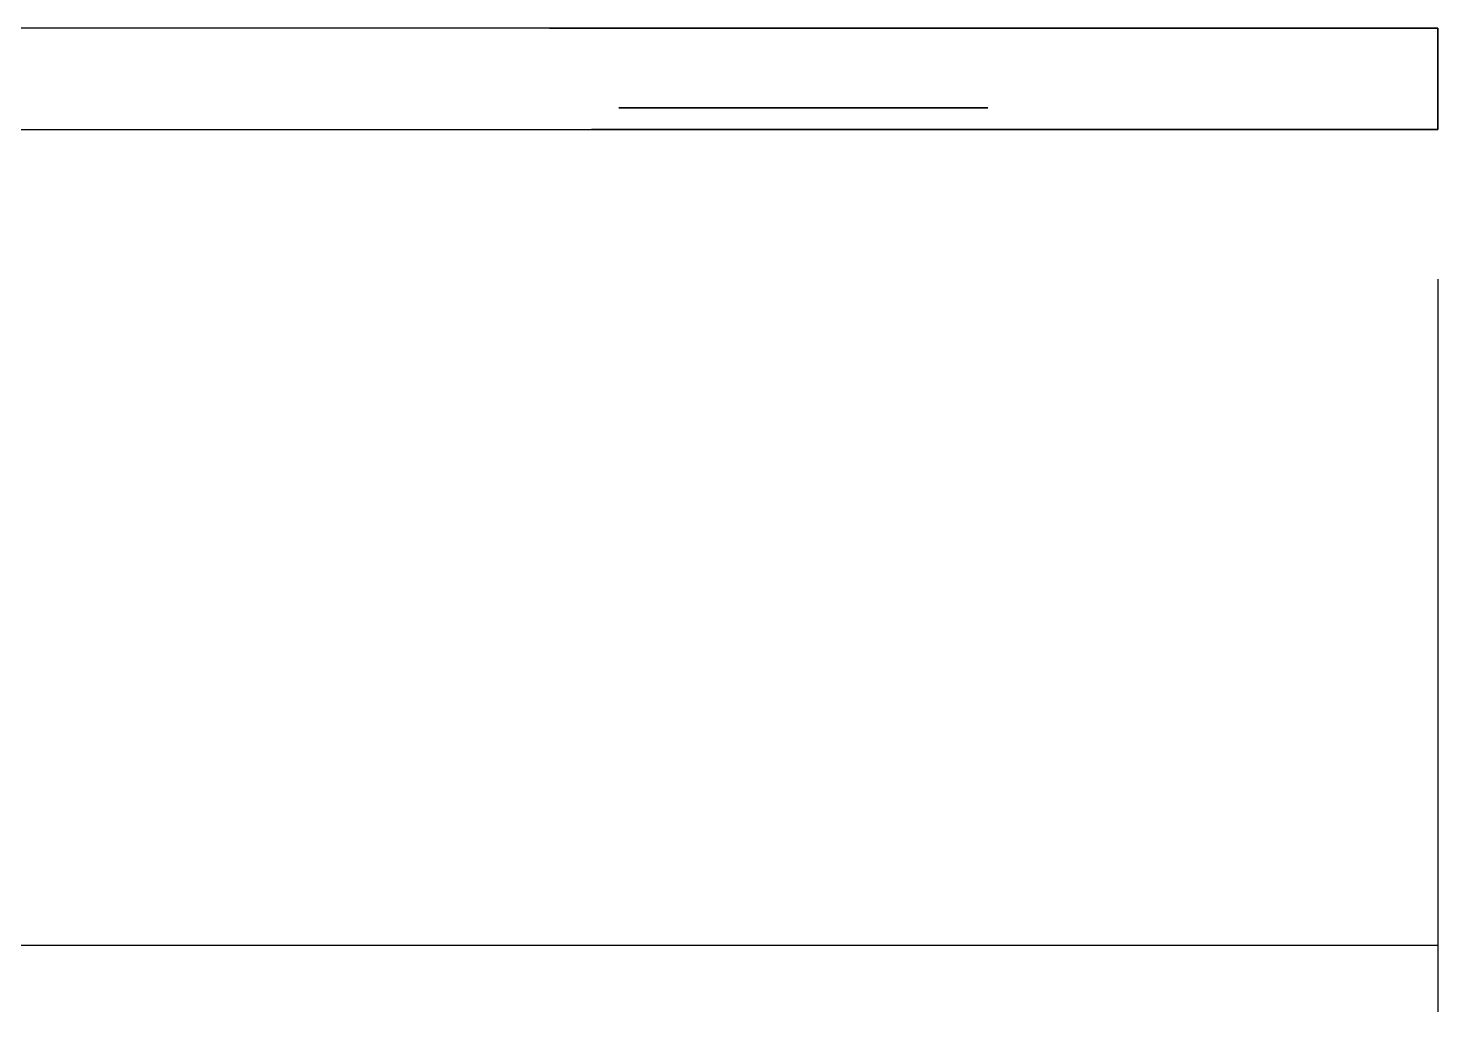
# Model space of a CAD drawing. Header units: metres. Extents: x 0 to 420, y 0 to 297.
# Drawn here: x 161.63 to 182.79, y 48.18 to 62.96 of the extents above; entities that cross this region are included whole.
import ezdxf

# ---------------------------------------------------------------- set-up
doc = ezdxf.new("R2010")
doc.units = ezdxf.units.M

msp = doc.modelspace()

# ---------------------------------------------------------------- linework, layer by layer
at = {"layer": 'DIMENSIONS', "color": 2}
for p, q in [((182.786, 59.184), (182.786, 48.184)), ((119.08, 49.184), (182.786, 49.184))]:
    msp.add_line(p, q, dxfattribs=at)
at = {"layer": 'GEOMETRY'}
for p, q in [((170.086, 62.955), (148.674, 62.955)), ((170.086, 62.955), (149.69, 62.955)), ((169.457, 62.955), (169.451, 62.955)), ((169.451, 62.955), (169.457, 62.955)), ((169.462, 62.955), (169.457, 62.955)), ((169.457, 62.955), (169.462, 62.955)), ((169.467, 62.955), (169.462, 62.955)), ((169.462, 62.955), (169.467, 62.955)), ((169.472, 62.955), (169.467, 62.955)), ((169.467, 62.955), (169.472, 62.955)), ((169.482, 62.955), (169.472, 62.955)), ((169.472, 62.955), (169.482, 62.955)), ((169.498, 62.955), (169.482, 62.955)), ((169.482, 62.955), (169.498, 62.955)), ((169.513, 62.955), (169.498, 62.955)), ((169.498, 62.955), (169.513, 62.955)), ((169.529, 62.955), (169.513, 62.955)), ((169.513, 62.955), (169.529, 62.955)), ((169.545, 62.955), (169.529, 62.955)), ((169.529, 62.955), (169.545, 62.955)), ((169.569, 62.955), (169.545, 62.955)), ((169.545, 62.955), (169.569, 62.955)), ((169.595, 62.955), (169.569, 62.955)), ((169.569, 62.955), (169.595, 62.955)), ((169.621, 62.955), (169.595, 62.955)), ((169.595, 62.955), (169.621, 62.955)), ((169.647, 62.955), (169.621, 62.955)), ((169.621, 62.955), (169.647, 62.955)), ((169.675, 62.955), (169.647, 62.955)), ((169.647, 62.955), (169.675, 62.955)), ((169.711, 62.955), (169.675, 62.955)), ((169.675, 62.955), (169.711, 62.955)), ((169.747, 62.955), (169.711, 62.955)), ((169.711, 62.955), (169.747, 62.955)), ((169.783, 62.955), (169.747, 62.955)), ((169.747, 62.955), (169.783, 62.955)), ((169.818, 62.955), (169.783, 62.955)), ((169.783, 62.955), (169.818, 62.955)), ((169.861, 62.955), (169.818, 62.955)), ((169.818, 62.955), (169.861, 62.955)), ((169.906, 62.955), (169.861, 62.955)), ((169.861, 62.955), (169.906, 62.955)), ((169.951, 62.955), (169.906, 62.955)), ((169.906, 62.955), (169.951, 62.955)), ((169.997, 62.955), (169.951, 62.955)), ((169.951, 62.955), (169.997, 62.955)), ((170.043, 62.955), (169.997, 62.955)), ((169.997, 62.955), (170.043, 62.955)), ((170.097, 62.955), (170.043, 62.955)), ((170.043, 62.955), (170.097, 62.955)), ((170.397, 62.955), (170.086, 62.955)), ((170.086, 62.955), (170.397, 62.955)), ((170.151, 62.955), (170.097, 62.955)), ((170.097, 62.955), (170.151, 62.955)), ((170.205, 62.955), (170.151, 62.955)), ((170.151, 62.955), (170.205, 62.955)), ((170.259, 62.955), (170.205, 62.955)), ((170.205, 62.955), (170.259, 62.955)), ((170.318, 62.955), (170.259, 62.955)), ((170.259, 62.955), (170.318, 62.955)), ((170.38, 62.955), (170.318, 62.955)), ((170.318, 62.955), (170.38, 62.955)), ((170.443, 62.955), (170.38, 62.955)), ((170.38, 62.955), (170.443, 62.955)), ((170.708, 62.955), (170.397, 62.955)), ((170.397, 62.955), (170.708, 62.955)), ((170.505, 62.955), (170.443, 62.955)), ((170.443, 62.955), (170.505, 62.955)), ((170.567, 62.955), (170.505, 62.955)), ((170.505, 62.955), (170.567, 62.955)), ((170.637, 62.955), (170.567, 62.955)), ((170.567, 62.955), (170.637, 62.955)), ((170.707, 62.955), (170.637, 62.955)), ((170.637, 62.955), (170.707, 62.955)), ((170.776, 62.955), (170.707, 62.955)), ((170.707, 62.955), (170.776, 62.955)), ((171.019, 62.955), (170.708, 62.955)), ((170.708, 62.955), (171.019, 62.955)), ((170.846, 62.955), (170.776, 62.955)), ((170.776, 62.955), (170.846, 62.955)), ((170.918, 62.955), (170.846, 62.955)), ((170.846, 62.955), (170.918, 62.955)), ((170.995, 62.955), (170.918, 62.955)), ((170.918, 62.955), (170.995, 62.955)), ((171.071, 62.955), (170.995, 62.955)), ((170.995, 62.955), (171.071, 62.955)), ((171.33, 62.955), (171.019, 62.955)), ((171.019, 62.955), (171.33, 62.955)), ((171.147, 62.955), (171.071, 62.955)), ((171.071, 62.955), (171.147, 62.955)), ((171.223, 62.955), (171.147, 62.955)), ((171.147, 62.955), (171.223, 62.955)), ((171.304, 62.955), (171.223, 62.955)), ((171.223, 62.955), (171.304, 62.955)), ((171.386, 62.955), (171.304, 62.955)), ((171.304, 62.955), (171.386, 62.955)), ((171.64, 62.955), (171.33, 62.955)), ((171.33, 62.955), (171.64, 62.955)), ((171.468, 62.955), (171.386, 62.955)), ((171.386, 62.955), (171.468, 62.955)), ((171.55, 62.955), (171.468, 62.955)), ((171.468, 62.955), (171.55, 62.955)), ((171.633, 62.955), (171.55, 62.955)), ((171.55, 62.955), (171.633, 62.955)), ((171.719, 62.955), (171.633, 62.955)), ((171.633, 62.955), (171.719, 62.955)), ((171.947, 62.955), (171.64, 62.955)), ((171.64, 62.955), (171.947, 62.955)), ((171.806, 62.955), (171.719, 62.955)), ((171.719, 62.955), (171.806, 62.955)), ((171.892, 62.955), (171.806, 62.955)), ((171.806, 62.955), (171.892, 62.955)), ((171.978, 62.955), (171.892, 62.955)), ((171.892, 62.955), (171.978, 62.955)), ((172.254, 62.955), (171.947, 62.955)), ((171.947, 62.955), (172.254, 62.955)), ((172.067, 62.955), (171.978, 62.955)), ((171.978, 62.955), (172.067, 62.955)), ((172.157, 62.955), (172.067, 62.955)), ((172.067, 62.955), (172.157, 62.955)), ((172.247, 62.955), (172.157, 62.955)), ((172.157, 62.955), (172.247, 62.955)), ((172.336, 62.955), (172.247, 62.955)), ((172.247, 62.955), (172.336, 62.955)), ((172.561, 62.955), (172.254, 62.955)), ((172.254, 62.955), (172.561, 62.955)), ((172.427, 62.955), (172.336, 62.955)), ((172.336, 62.955), (172.427, 62.955)), ((172.519, 62.955), (172.427, 62.955)), ((172.427, 62.955), (172.519, 62.955)), ((172.611, 62.955), (172.519, 62.955)), ((172.519, 62.955), (172.611, 62.955)), ((172.868, 62.955), (172.561, 62.955)), ((172.561, 62.955), (172.868, 62.955)), ((172.703, 62.955), (172.611, 62.955)), ((172.611, 62.955), (172.703, 62.955)), ((172.795, 62.955), (172.703, 62.955)), ((172.703, 62.955), (172.795, 62.955)), ((172.888, 62.955), (172.795, 62.955)), ((172.795, 62.955), (172.888, 62.955)), ((173.169, 62.955), (172.868, 62.955)), ((172.868, 62.955), (173.169, 62.955)), ((172.981, 62.955), (172.888, 62.955)), ((172.888, 62.955), (172.981, 62.955)), ((173.075, 62.955), (172.981, 62.955)), ((172.981, 62.955), (173.075, 62.955)), ((173.168, 62.955), (173.075, 62.955)), ((173.075, 62.955), (173.168, 62.955)), ((173.261, 62.955), (173.168, 62.955)), ((173.168, 62.955), (173.261, 62.955)), ((173.468, 62.955), (173.169, 62.955)), ((173.169, 62.955), (173.468, 62.955)), ((173.261, 62.955), (173.355, 62.955)), ((173.355, 62.955), (173.261, 62.955)), ((173.355, 62.955), (173.448, 62.955)), ((173.448, 62.955), (173.355, 62.955)), ((173.448, 62.955), (173.541, 62.955)), ((173.541, 62.955), (173.448, 62.955)), ((173.768, 62.955), (173.468, 62.955)), ((173.468, 62.955), (173.768, 62.955)), ((173.541, 62.955), (173.635, 62.955)), ((173.635, 62.955), (173.541, 62.955)), ((173.635, 62.955), (173.727, 62.955)), ((173.727, 62.955), (173.635, 62.955)), ((173.727, 62.955), (173.819, 62.955)), ((173.819, 62.955), (173.727, 62.955)), ((174.067, 62.955), (173.768, 62.955)), ((173.768, 62.955), (174.067, 62.955)), ((173.819, 62.955), (173.912, 62.955)), ((173.912, 62.955), (173.819, 62.955)), ((173.912, 62.955), (174.004, 62.955)), ((174.004, 62.955), (173.912, 62.955)), ((174.004, 62.955), (174.096, 62.955)), ((174.096, 62.955), (174.004, 62.955)), ((174.363, 62.955), (174.067, 62.955)), ((174.067, 62.955), (174.363, 62.955)), ((174.096, 62.955), (174.186, 62.955)), ((174.186, 62.955), (174.096, 62.955)), ((174.186, 62.955), (174.276, 62.955)), ((174.276, 62.955), (174.186, 62.955)), ((174.276, 62.955), (174.366, 62.955)), ((174.366, 62.955), (174.276, 62.955)), ((174.651, 62.955), (174.363, 62.955)), ((174.363, 62.955), (174.651, 62.955)), ((174.366, 62.955), (174.455, 62.955)), ((174.455, 62.955), (174.366, 62.955)), ((174.455, 62.955), (174.544, 62.955)), ((174.544, 62.955), (174.455, 62.955)), ((174.544, 62.955), (174.631, 62.955)), ((174.631, 62.955), (174.544, 62.955)), ((174.631, 62.955), (174.717, 62.955)), ((174.717, 62.955), (174.631, 62.955)), ((174.939, 62.955), (174.651, 62.955)), ((174.651, 62.955), (174.939, 62.955)), ((174.717, 62.955), (174.803, 62.955)), ((174.803, 62.955), (174.717, 62.955)), ((174.803, 62.955), (174.89, 62.955)), ((174.89, 62.955), (174.803, 62.955)), ((174.89, 62.955), (174.973, 62.955)), ((174.973, 62.955), (174.89, 62.955)), ((175.227, 62.955), (174.939, 62.955)), ((174.939, 62.955), (175.227, 62.955)), ((174.973, 62.955), (175.055, 62.955)), ((175.055, 62.955), (174.973, 62.955)), ((175.055, 62.955), (175.136, 62.955)), ((175.136, 62.955), (175.055, 62.955)), ((175.136, 62.955), (175.218, 62.955)), ((175.218, 62.955), (175.136, 62.955)), ((175.218, 62.955), (175.299, 62.955)), ((175.299, 62.955), (175.218, 62.955)), ((175.514, 62.955), (175.227, 62.955)), ((175.227, 62.955), (175.514, 62.955)), ((175.299, 62.955), (175.375, 62.955)), ((175.375, 62.955), (175.299, 62.955)), ((175.375, 62.955), (175.452, 62.955)), ((175.452, 62.955), (175.375, 62.955)), ((175.452, 62.955), (175.528, 62.955)), ((175.528, 62.955), (175.452, 62.955)), ((175.791, 62.955), (175.514, 62.955)), ((175.514, 62.955), (175.791, 62.955)), ((175.528, 62.955), (175.604, 62.955)), ((175.604, 62.955), (175.528, 62.955)), ((175.604, 62.955), (175.677, 62.955)), ((175.677, 62.955), (175.604, 62.955)), ((175.677, 62.955), (175.746, 62.955)), ((175.746, 62.955), (175.677, 62.955)), ((175.746, 62.955), (175.816, 62.955)), ((175.816, 62.955), (175.746, 62.955)), ((176.064, 62.955), (175.791, 62.955)), ((175.791, 62.955), (176.064, 62.955)), ((175.816, 62.955), (175.886, 62.955)), ((175.886, 62.955), (175.816, 62.955)), ((175.886, 62.955), (175.955, 62.955)), ((175.955, 62.955), (175.886, 62.955)), ((175.955, 62.955), (176.018, 62.955)), ((176.018, 62.955), (175.955, 62.955)), ((176.018, 62.955), (176.08, 62.955)), ((176.08, 62.955), (176.018, 62.955)), ((176.337, 62.955), (176.064, 62.955)), ((176.064, 62.955), (176.337, 62.955)), ((176.08, 62.955), (176.142, 62.955)), ((176.142, 62.955), (176.08, 62.955)), ((176.142, 62.955), (176.204, 62.955)), ((176.204, 62.955), (176.142, 62.955)), ((176.204, 62.955), (176.263, 62.955)), ((176.263, 62.955), (176.204, 62.955)), ((176.263, 62.955), (176.317, 62.955)), ((176.317, 62.955), (176.263, 62.955)), ((176.317, 62.955), (176.371, 62.955)), ((176.371, 62.955), (176.317, 62.955)), ((176.609, 62.955), (176.337, 62.955)), ((176.337, 62.955), (176.609, 62.955)), ((176.371, 62.955), (176.425, 62.955)), ((176.425, 62.955), (176.371, 62.955)), ((176.425, 62.955), (176.48, 62.955)), ((176.48, 62.955), (176.425, 62.955)), ((176.48, 62.955), (176.526, 62.955)), ((176.526, 62.955), (176.48, 62.955)), ((176.526, 62.955), (176.571, 62.955)), ((176.571, 62.955), (176.526, 62.955)), ((176.571, 62.955), (176.616, 62.955)), ((176.616, 62.955), (176.571, 62.955)), ((176.879, 62.955), (176.609, 62.955)), ((176.609, 62.955), (176.879, 62.955)), ((176.616, 62.955), (176.662, 62.955)), ((176.662, 62.955), (176.616, 62.955)), ((176.662, 62.955), (176.704, 62.955)), ((176.704, 62.955), (176.662, 62.955)), ((176.704, 62.955), (176.74, 62.955)), ((176.74, 62.955), (176.704, 62.955)), ((176.74, 62.955), (176.776, 62.955)), ((176.776, 62.955), (176.74, 62.955)), ((176.776, 62.955), (176.811, 62.955)), ((176.811, 62.955), (176.776, 62.955)), ((176.811, 62.955), (176.847, 62.955)), ((176.847, 62.955), (176.811, 62.955)), ((176.847, 62.955), (176.876, 62.955)), ((176.876, 62.955), (176.847, 62.955)), ((176.876, 62.955), (176.902, 62.955)), ((176.902, 62.955), (176.876, 62.955)), ((177.133, 62.955), (176.879, 62.955)), ((176.879, 62.955), (177.133, 62.955)), ((176.902, 62.955), (176.928, 62.955)), ((176.928, 62.955), (176.902, 62.955)), ((176.928, 62.955), (176.954, 62.955)), ((176.954, 62.955), (176.928, 62.955)), ((176.954, 62.955), (176.978, 62.955)), ((176.978, 62.955), (176.954, 62.955)), ((176.978, 62.955), (176.994, 62.955)), ((176.994, 62.955), (176.978, 62.955)), ((176.994, 62.955), (177.009, 62.955)), ((177.009, 62.955), (176.994, 62.955)), ((177.009, 62.955), (177.025, 62.955)), ((177.025, 62.955), (177.009, 62.955)), ((177.025, 62.955), (177.041, 62.955)), ((177.041, 62.955), (177.025, 62.955)), ((177.041, 62.955), (177.05, 62.955)), ((177.05, 62.955), (177.041, 62.955)), ((177.05, 62.955), (177.056, 62.955)), ((177.056, 62.955), (177.05, 62.955)), ((177.056, 62.955), (177.061, 62.955)), ((177.061, 62.955), (177.056, 62.955)), ((177.061, 62.955), (177.066, 62.955)), ((177.066, 62.955), (177.061, 62.955)), ((177.066, 62.955), (177.071, 62.955)), ((177.071, 62.955), (177.066, 62.955)), ((177.388, 62.955), (177.133, 62.955)), ((177.133, 62.955), (177.388, 62.955)), ((177.642, 62.955), (177.388, 62.955)), ((177.388, 62.955), (177.642, 62.955)), ((177.896, 62.955), (177.642, 62.955)), ((177.642, 62.955), (177.896, 62.955)), ((178.137, 62.955), (177.896, 62.955)), ((177.896, 62.955), (178.137, 62.955)), ((178.37, 62.955), (178.137, 62.955)), ((178.137, 62.955), (178.37, 62.955)), ((178.602, 62.955), (178.37, 62.955)), ((178.37, 62.955), (178.602, 62.955)), ((178.834, 62.955), (178.602, 62.955)), ((178.602, 62.955), (178.834, 62.955)), ((179.067, 62.955), (178.834, 62.955)), ((178.834, 62.955), (179.067, 62.955)), ((179.274, 62.955), (179.067, 62.955)), ((179.067, 62.955), (179.274, 62.955)), ((179.482, 62.955), (179.274, 62.955)), ((179.274, 62.955), (179.482, 62.955)), ((179.689, 62.955), (179.482, 62.955)), ((179.482, 62.955), (179.689, 62.955)), ((179.897, 62.955), (179.689, 62.955)), ((179.689, 62.955), (179.897, 62.955)), ((180.093, 62.955), (179.897, 62.955)), ((179.897, 62.955), (180.093, 62.955)), ((180.273, 62.955), (180.093, 62.955)), ((180.093, 62.955), (180.273, 62.955)), ((180.453, 62.955), (180.273, 62.955)), ((180.273, 62.955), (180.453, 62.955)), ((180.634, 62.955), (180.453, 62.955)), ((180.453, 62.955), (180.634, 62.955)), ((180.814, 62.955), (180.634, 62.955)), ((180.634, 62.955), (180.814, 62.955)), ((180.969, 62.955), (180.814, 62.955)), ((180.814, 62.955), (180.969, 62.955)), ((181.12, 62.955), (180.969, 62.955)), ((180.969, 62.955), (181.12, 62.955)), ((181.27, 62.955), (181.12, 62.955)), ((181.12, 62.955), (181.27, 62.955)), ((181.421, 62.955), (181.27, 62.955)), ((181.27, 62.955), (181.421, 62.955)), ((181.563, 62.955), (181.421, 62.955)), ((181.421, 62.955), (181.563, 62.955)), ((181.682, 62.955), (181.563, 62.955)), ((181.563, 62.955), (181.682, 62.955)), ((181.801, 62.955), (181.682, 62.955)), ((181.682, 62.955), (181.801, 62.955)), ((181.92, 62.955), (181.801, 62.955)), ((181.801, 62.955), (181.92, 62.955)), ((182.04, 62.955), (181.92, 62.955)), ((181.92, 62.955), (182.04, 62.955)), ((182.135, 62.955), (182.04, 62.955)), ((182.04, 62.955), (182.135, 62.955)), ((182.221, 62.955), (182.135, 62.955)), ((182.135, 62.955), (182.221, 62.955)), ((182.308, 62.955), (182.221, 62.955)), ((182.221, 62.955), (182.308, 62.955)), ((182.394, 62.955), (182.308, 62.955)), ((182.308, 62.955), (182.394, 62.955)), ((182.475, 62.955), (182.394, 62.955)), ((182.394, 62.955), (182.475, 62.955)), ((182.528, 62.955), (182.475, 62.955)), ((182.475, 62.955), (182.528, 62.955)), ((182.58, 62.955), (182.528, 62.955)), ((182.528, 62.955), (182.58, 62.955)), ((182.632, 62.955), (182.58, 62.955)), ((182.58, 62.955), (182.632, 62.955)), ((182.684, 62.955), (182.632, 62.955)), ((182.632, 62.955), (182.684, 62.955)), ((182.716, 62.955), (182.684, 62.955)), ((182.684, 62.955), (182.716, 62.955)), ((182.734, 62.955), (182.716, 62.955)), ((182.716, 62.955), (182.734, 62.955)), ((182.751, 62.955), (182.734, 62.955)), ((182.734, 62.955), (182.751, 62.955)), ((182.769, 62.955), (182.751, 62.955)), ((182.751, 62.955), (182.769, 62.955)), ((182.786, 62.955), (182.769, 62.955)), ((182.769, 62.955), (182.786, 62.955)), ((182.786, 61.431), (182.786, 62.955)), ((182.786, 62.955), (182.786, 61.431)), ((170.496, 61.757), (170.493, 61.757)), ((170.493, 61.757), (170.496, 61.757)), ((170.5, 61.757), (170.496, 61.757)), ((170.496, 61.757), (170.5, 61.757)), ((170.504, 61.757), (170.5, 61.757)), ((170.5, 61.757), (170.504, 61.757)), ((170.508, 61.757), (170.504, 61.757)), ((170.504, 61.757), (170.508, 61.757)), ((170.515, 61.757), (170.508, 61.757)), ((170.508, 61.757), (170.515, 61.757)), ((170.526, 61.757), (170.515, 61.757)), ((170.515, 61.757), (170.526, 61.757)), ((170.538, 61.757), (170.526, 61.757)), ((170.526, 61.757), (170.538, 61.757)), ((170.549, 61.757), (170.538, 61.757)), ((170.538, 61.757), (170.549, 61.757)), ((170.56, 61.757), (170.549, 61.757)), ((170.549, 61.757), (170.56, 61.757)), ((170.578, 61.757), (170.56, 61.757)), ((170.56, 61.757), (170.578, 61.757)), ((170.597, 61.757), (170.578, 61.757)), ((170.578, 61.757), (170.597, 61.757)), ((170.616, 61.757), (170.597, 61.757)), ((170.597, 61.757), (170.616, 61.757)), ((170.635, 61.757), (170.616, 61.757)), ((170.616, 61.757), (170.635, 61.757)), ((170.655, 61.757), (170.635, 61.757)), ((170.635, 61.757), (170.655, 61.757)), ((170.681, 61.757), (170.655, 61.757)), ((170.655, 61.757), (170.681, 61.757)), ((170.707, 61.757), (170.681, 61.757)), ((170.681, 61.757), (170.707, 61.757)), ((170.733, 61.757), (170.707, 61.757)), ((170.707, 61.757), (170.733, 61.757)), ((170.759, 61.757), (170.733, 61.757)), ((170.733, 61.757), (170.759, 61.757)), ((170.79, 61.757), (170.759, 61.757)), ((170.759, 61.757), (170.79, 61.757)), ((170.823, 61.757), (170.79, 61.757)), ((170.79, 61.757), (170.823, 61.757)), ((170.856, 61.757), (170.823, 61.757)), ((170.823, 61.757), (170.856, 61.757)), ((170.889, 61.757), (170.856, 61.757)), ((170.856, 61.757), (170.889, 61.757)), ((170.923, 61.757), (170.889, 61.757)), ((170.889, 61.757), (170.923, 61.757)), ((170.962, 61.757), (170.923, 61.757)), ((170.923, 61.757), (170.962, 61.757)), ((171.001, 61.757), (170.962, 61.757)), ((170.962, 61.757), (171.001, 61.757)), ((171.041, 61.757), (171.001, 61.757)), ((171.001, 61.757), (171.041, 61.757)), ((171.08, 61.757), (171.041, 61.757)), ((171.041, 61.757), (171.08, 61.757)), ((171.123, 61.757), (171.08, 61.757)), ((171.08, 61.757), (171.123, 61.757)), ((171.168, 61.757), (171.123, 61.757)), ((171.123, 61.757), (171.168, 61.757)), ((171.213, 61.757), (171.168, 61.757)), ((171.168, 61.757), (171.213, 61.757)), ((171.258, 61.757), (171.213, 61.757)), ((171.213, 61.757), (171.258, 61.757)), ((171.304, 61.757), (171.258, 61.757)), ((171.258, 61.757), (171.304, 61.757)), ((171.354, 61.757), (171.304, 61.757)), ((171.304, 61.757), (171.354, 61.757)), ((171.405, 61.757), (171.354, 61.757)), ((171.354, 61.757), (171.405, 61.757)), ((171.456, 61.757), (171.405, 61.757)), ((171.405, 61.757), (171.456, 61.757)), ((171.506, 61.757), (171.456, 61.757)), ((171.456, 61.757), (171.506, 61.757)), ((171.559, 61.757), (171.506, 61.757)), ((171.506, 61.757), (171.559, 61.757)), ((171.614, 61.757), (171.559, 61.757)), ((171.559, 61.757), (171.614, 61.757)), ((171.67, 61.757), (171.614, 61.757)), ((171.614, 61.757), (171.67, 61.757)), ((171.725, 61.757), (171.67, 61.757)), ((171.67, 61.757), (171.725, 61.757)), ((171.78, 61.757), (171.725, 61.757)), ((171.725, 61.757), (171.78, 61.757)), ((171.839, 61.757), (171.78, 61.757)), ((171.78, 61.757), (171.839, 61.757)), ((171.899, 61.757), (171.839, 61.757)), ((171.839, 61.757), (171.899, 61.757)), ((171.958, 61.757), (171.899, 61.757)), ((171.899, 61.757), (171.958, 61.757)), ((172.018, 61.757), (171.958, 61.757)), ((171.958, 61.757), (172.018, 61.757)), ((172.078, 61.757), (172.018, 61.757)), ((172.018, 61.757), (172.078, 61.757)), ((172.141, 61.757), (172.078, 61.757)), ((172.078, 61.757), (172.141, 61.757)), ((172.203, 61.757), (172.141, 61.757)), ((172.141, 61.757), (172.203, 61.757)), ((172.266, 61.757), (172.203, 61.757)), ((172.203, 61.757), (172.266, 61.757)), ((172.329, 61.757), (172.266, 61.757)), ((172.266, 61.757), (172.329, 61.757)), ((172.393, 61.757), (172.329, 61.757)), ((172.329, 61.757), (172.393, 61.757)), ((172.459, 61.757), (172.393, 61.757)), ((172.393, 61.757), (172.459, 61.757)), ((172.524, 61.757), (172.459, 61.757)), ((172.459, 61.757), (172.524, 61.757)), ((172.589, 61.757), (172.524, 61.757)), ((172.524, 61.757), (172.589, 61.757)), ((172.655, 61.757), (172.589, 61.757)), ((172.589, 61.757), (172.655, 61.757)), ((172.722, 61.757), (172.655, 61.757)), ((172.655, 61.757), (172.722, 61.757)), ((172.789, 61.757), (172.722, 61.757)), ((172.722, 61.757), (172.789, 61.757)), ((172.856, 61.757), (172.789, 61.757)), ((172.789, 61.757), (172.856, 61.757)), ((172.923, 61.757), (172.856, 61.757)), ((172.856, 61.757), (172.923, 61.757)), ((172.99, 61.757), (172.923, 61.757)), ((172.923, 61.757), (172.99, 61.757)), ((173.058, 61.757), (172.99, 61.757)), ((172.99, 61.757), (173.058, 61.757)), ((173.126, 61.757), (173.058, 61.757)), ((173.058, 61.757), (173.126, 61.757)), ((173.193, 61.757), (173.126, 61.757)), ((173.126, 61.757), (173.193, 61.757)), ((173.261, 61.757), (173.193, 61.757)), ((173.193, 61.757), (173.261, 61.757)), ((173.261, 61.757), (173.329, 61.757)), ((173.329, 61.757), (173.261, 61.757)), ((173.329, 61.757), (173.397, 61.757)), ((173.397, 61.757), (173.329, 61.757)), ((173.397, 61.757), (173.465, 61.757)), ((173.465, 61.757), (173.397, 61.757)), ((173.465, 61.757), (173.533, 61.757)), ((173.533, 61.757), (173.465, 61.757)), ((173.533, 61.757), (173.6, 61.757)), ((173.6, 61.757), (173.533, 61.757)), ((173.6, 61.757), (173.667, 61.757)), ((173.667, 61.757), (173.6, 61.757)), ((173.667, 61.757), (173.734, 61.757)), ((173.734, 61.757), (173.667, 61.757)), ((173.734, 61.757), (173.801, 61.757)), ((173.801, 61.757), (173.734, 61.757)), ((173.801, 61.757), (173.868, 61.757)), ((173.868, 61.757), (173.801, 61.757)), ((173.868, 61.757), (173.933, 61.757)), ((173.933, 61.757), (173.868, 61.757)), ((173.933, 61.757), (173.999, 61.757)), ((173.999, 61.757), (173.933, 61.757)), ((173.999, 61.757), (174.064, 61.757)), ((174.064, 61.757), (173.999, 61.757)), ((174.064, 61.757), (174.129, 61.757)), ((174.129, 61.757), (174.064, 61.757)), ((174.129, 61.757), (174.194, 61.757)), ((174.194, 61.757), (174.129, 61.757)), ((174.194, 61.757), (174.256, 61.757)), ((174.256, 61.757), (174.194, 61.757)), ((174.256, 61.757), (174.319, 61.757)), ((174.319, 61.757), (174.256, 61.757)), ((174.319, 61.757), (174.382, 61.757)), ((174.382, 61.757), (174.319, 61.757)), ((174.382, 61.757), (174.445, 61.757)), ((174.445, 61.757), (174.382, 61.757)), ((174.445, 61.757), (174.505, 61.757)), ((174.505, 61.757), (174.445, 61.757)), ((174.505, 61.757), (174.564, 61.757)), ((174.564, 61.757), (174.505, 61.757)), ((174.564, 61.757), (174.624, 61.757)), ((174.624, 61.757), (174.564, 61.757)), ((174.624, 61.757), (174.683, 61.757)), ((174.683, 61.757), (174.624, 61.757)), ((174.683, 61.757), (174.742, 61.757)), ((174.742, 61.757), (174.683, 61.757)), ((174.742, 61.757), (174.798, 61.757)), ((174.798, 61.757), (174.742, 61.757)), ((174.798, 61.757), (174.853, 61.757)), ((174.853, 61.757), (174.798, 61.757)), ((174.853, 61.757), (174.908, 61.757)), ((174.908, 61.757), (174.853, 61.757)), ((174.908, 61.757), (174.964, 61.757)), ((174.964, 61.757), (174.908, 61.757)), ((174.964, 61.757), (175.016, 61.757)), ((175.016, 61.757), (174.964, 61.757)), ((175.016, 61.757), (175.067, 61.757)), ((175.067, 61.757), (175.016, 61.757)), ((175.067, 61.757), (175.118, 61.757)), ((175.118, 61.757), (175.067, 61.757)), ((175.118, 61.757), (175.168, 61.757)), ((175.168, 61.757), (175.118, 61.757)), ((175.168, 61.757), (175.219, 61.757)), ((175.219, 61.757), (175.168, 61.757)), ((175.219, 61.757), (175.264, 61.757)), ((175.264, 61.757), (175.219, 61.757)), ((175.264, 61.757), (175.309, 61.757)), ((175.309, 61.757), (175.264, 61.757)), ((175.309, 61.757), (175.355, 61.757)), ((175.355, 61.757), (175.309, 61.757)), ((175.355, 61.757), (175.4, 61.757)), ((175.4, 61.757), (175.355, 61.757)), ((175.4, 61.757), (175.443, 61.757)), ((175.443, 61.757), (175.4, 61.757)), ((175.443, 61.757), (175.482, 61.757)), ((175.482, 61.757), (175.443, 61.757)), ((175.482, 61.757), (175.521, 61.757)), ((175.521, 61.757), (175.482, 61.757)), ((175.521, 61.757), (175.561, 61.757)), ((175.561, 61.757), (175.521, 61.757)), ((175.561, 61.757), (175.6, 61.757)), ((175.6, 61.757), (175.561, 61.757)), ((175.6, 61.757), (175.634, 61.757)), ((175.634, 61.757), (175.6, 61.757)), ((175.634, 61.757), (175.667, 61.757)), ((175.667, 61.757), (175.634, 61.757)), ((175.667, 61.757), (175.699, 61.757)), ((175.699, 61.757), (175.667, 61.757)), ((175.699, 61.757), (175.732, 61.757)), ((175.732, 61.757), (175.699, 61.757)), ((175.732, 61.757), (175.763, 61.757)), ((175.763, 61.757), (175.732, 61.757)), ((175.763, 61.757), (175.789, 61.757)), ((175.789, 61.757), (175.763, 61.757)), ((175.789, 61.757), (175.815, 61.757)), ((175.815, 61.757), (175.789, 61.757)), ((175.815, 61.757), (175.841, 61.757)), ((175.841, 61.757), (175.815, 61.757)), ((175.841, 61.757), (175.867, 61.757)), ((175.867, 61.757), (175.841, 61.757)), ((175.867, 61.757), (175.888, 61.757)), ((175.888, 61.757), (175.867, 61.757)), ((175.888, 61.757), (175.907, 61.757)), ((175.907, 61.757), (175.888, 61.757)), ((175.907, 61.757), (175.926, 61.757)), ((175.926, 61.757), (175.907, 61.757)), ((175.926, 61.757), (175.944, 61.757)), ((175.944, 61.757), (175.926, 61.757)), ((175.944, 61.757), (175.962, 61.757)), ((175.962, 61.757), (175.944, 61.757)), ((175.962, 61.757), (175.973, 61.757)), ((175.973, 61.757), (175.962, 61.757)), ((175.973, 61.757), (175.985, 61.757)), ((175.985, 61.757), (175.973, 61.757)), ((175.985, 61.757), (175.996, 61.757)), ((175.996, 61.757), (175.985, 61.757)), ((175.996, 61.757), (176.008, 61.757)), ((176.008, 61.757), (175.996, 61.757)), ((176.008, 61.757), (176.015, 61.757)), ((176.015, 61.757), (176.008, 61.757)), ((176.015, 61.757), (176.018, 61.757)), ((176.018, 61.757), (176.015, 61.757)), ((176.018, 61.757), (176.022, 61.757)), ((176.022, 61.757), (176.018, 61.757)), ((176.022, 61.757), (176.026, 61.757)), ((176.026, 61.757), (176.022, 61.757)), ((176.026, 61.757), (176.03, 61.757)), ((176.03, 61.757), (176.026, 61.757)), ((148.674, 61.431), (170.086, 61.431)), ((149.69, 61.431), (170.086, 61.431)), ((170.086, 61.431), (170.397, 61.431)), ((170.397, 61.431), (170.086, 61.431)), ((170.397, 61.431), (170.708, 61.431)), ((170.708, 61.431), (170.397, 61.431)), ((170.496, 61.431), (170.493, 61.431)), ((170.493, 61.431), (170.496, 61.431)), ((170.5, 61.431), (170.496, 61.431)), ((170.496, 61.431), (170.5, 61.431)), ((170.504, 61.431), (170.5, 61.431)), ((170.5, 61.431), (170.504, 61.431)), ((170.508, 61.431), (170.504, 61.431)), ((170.504, 61.431), (170.508, 61.431)), ((170.515, 61.431), (170.508, 61.431)), ((170.508, 61.431), (170.515, 61.431)), ((170.526, 61.431), (170.515, 61.431)), ((170.515, 61.431), (170.526, 61.431)), ((170.538, 61.431), (170.526, 61.431)), ((170.526, 61.431), (170.538, 61.431)), ((170.549, 61.431), (170.538, 61.431)), ((170.538, 61.431), (170.549, 61.431)), ((170.56, 61.431), (170.549, 61.431)), ((170.549, 61.431), (170.56, 61.431)), ((170.578, 61.431), (170.56, 61.431)), ((170.56, 61.431), (170.578, 61.431)), ((170.597, 61.431), (170.578, 61.431)), ((170.578, 61.431), (170.597, 61.431)), ((170.616, 61.431), (170.597, 61.431)), ((170.597, 61.431), (170.616, 61.431)), ((170.635, 61.431), (170.616, 61.431)), ((170.616, 61.431), (170.635, 61.431)), ((170.655, 61.431), (170.635, 61.431)), ((170.635, 61.431), (170.655, 61.431)), ((170.681, 61.431), (170.655, 61.431)), ((170.655, 61.431), (170.681, 61.431)), ((170.707, 61.431), (170.681, 61.431)), ((170.681, 61.431), (170.707, 61.431)), ((170.733, 61.431), (170.707, 61.431)), ((170.707, 61.431), (170.733, 61.431)), ((170.708, 61.431), (171.019, 61.431)), ((171.019, 61.431), (170.708, 61.431)), ((170.759, 61.431), (170.733, 61.431)), ((170.733, 61.431), (170.759, 61.431)), ((170.79, 61.431), (170.759, 61.431)), ((170.759, 61.431), (170.79, 61.431)), ((170.823, 61.431), (170.79, 61.431)), ((170.79, 61.431), (170.823, 61.431)), ((170.856, 61.431), (170.823, 61.431)), ((170.823, 61.431), (170.856, 61.431)), ((170.889, 61.431), (170.856, 61.431)), ((170.856, 61.431), (170.889, 61.431)), ((170.923, 61.431), (170.889, 61.431)), ((170.889, 61.431), (170.923, 61.431)), ((170.962, 61.431), (170.923, 61.431)), ((170.923, 61.431), (170.962, 61.431)), ((171.001, 61.431), (170.962, 61.431)), ((170.962, 61.431), (171.001, 61.431)), ((171.041, 61.431), (171.001, 61.431)), ((171.001, 61.431), (171.041, 61.431)), ((171.019, 61.431), (171.33, 61.431)), ((171.33, 61.431), (171.019, 61.431)), ((171.08, 61.431), (171.041, 61.431)), ((171.041, 61.431), (171.08, 61.431)), ((171.123, 61.431), (171.08, 61.431)), ((171.08, 61.431), (171.123, 61.431)), ((171.168, 61.431), (171.123, 61.431)), ((171.123, 61.431), (171.168, 61.431)), ((171.213, 61.431), (171.168, 61.431)), ((171.168, 61.431), (171.213, 61.431)), ((171.258, 61.431), (171.213, 61.431)), ((171.213, 61.431), (171.258, 61.431)), ((171.304, 61.431), (171.258, 61.431)), ((171.258, 61.431), (171.304, 61.431)), ((171.354, 61.431), (171.304, 61.431)), ((171.304, 61.431), (171.354, 61.431)), ((171.33, 61.431), (171.64, 61.431)), ((171.64, 61.431), (171.33, 61.431)), ((171.405, 61.431), (171.354, 61.431)), ((171.354, 61.431), (171.405, 61.431)), ((171.456, 61.431), (171.405, 61.431)), ((171.405, 61.431), (171.456, 61.431)), ((171.506, 61.431), (171.456, 61.431)), ((171.456, 61.431), (171.506, 61.431)), ((171.559, 61.431), (171.506, 61.431)), ((171.506, 61.431), (171.559, 61.431)), ((171.614, 61.431), (171.559, 61.431)), ((171.559, 61.431), (171.614, 61.431)), ((171.67, 61.431), (171.614, 61.431)), ((171.614, 61.431), (171.67, 61.431)), ((171.64, 61.431), (171.947, 61.431)), ((171.947, 61.431), (171.64, 61.431)), ((171.725, 61.431), (171.67, 61.431)), ((171.67, 61.431), (171.725, 61.431)), ((171.78, 61.431), (171.725, 61.431)), ((171.725, 61.431), (171.78, 61.431)), ((171.839, 61.431), (171.78, 61.431)), ((171.78, 61.431), (171.839, 61.431)), ((171.899, 61.431), (171.839, 61.431)), ((171.839, 61.431), (171.899, 61.431)), ((171.958, 61.431), (171.899, 61.431)), ((171.899, 61.431), (171.958, 61.431)), ((171.947, 61.431), (172.254, 61.431)), ((172.254, 61.431), (171.947, 61.431)), ((172.018, 61.431), (171.958, 61.431)), ((171.958, 61.431), (172.018, 61.431)), ((172.078, 61.431), (172.018, 61.431)), ((172.018, 61.431), (172.078, 61.431)), ((172.141, 61.431), (172.078, 61.431)), ((172.078, 61.431), (172.141, 61.431)), ((172.203, 61.431), (172.141, 61.431)), ((172.141, 61.431), (172.203, 61.431)), ((172.266, 61.431), (172.203, 61.431)), ((172.203, 61.431), (172.266, 61.431)), ((172.254, 61.431), (172.561, 61.431)), ((172.561, 61.431), (172.254, 61.431)), ((172.329, 61.431), (172.266, 61.431)), ((172.266, 61.431), (172.329, 61.431)), ((172.393, 61.431), (172.329, 61.431)), ((172.329, 61.431), (172.393, 61.431)), ((172.459, 61.431), (172.393, 61.431)), ((172.393, 61.431), (172.459, 61.431)), ((172.524, 61.431), (172.459, 61.431)), ((172.459, 61.431), (172.524, 61.431)), ((172.589, 61.431), (172.524, 61.431)), ((172.524, 61.431), (172.589, 61.431)), ((172.561, 61.431), (172.868, 61.431)), ((172.868, 61.431), (172.561, 61.431)), ((172.655, 61.431), (172.589, 61.431)), ((172.589, 61.431), (172.655, 61.431)), ((172.722, 61.431), (172.655, 61.431)), ((172.655, 61.431), (172.722, 61.431)), ((172.789, 61.431), (172.722, 61.431)), ((172.722, 61.431), (172.789, 61.431)), ((172.856, 61.431), (172.789, 61.431)), ((172.789, 61.431), (172.856, 61.431)), ((172.923, 61.431), (172.856, 61.431)), ((172.856, 61.431), (172.923, 61.431)), ((172.868, 61.431), (173.169, 61.431)), ((173.169, 61.431), (172.868, 61.431)), ((172.99, 61.431), (172.923, 61.431)), ((172.923, 61.431), (172.99, 61.431)), ((173.058, 61.431), (172.99, 61.431)), ((172.99, 61.431), (173.058, 61.431)), ((173.126, 61.431), (173.058, 61.431)), ((173.058, 61.431), (173.126, 61.431)), ((173.193, 61.431), (173.126, 61.431)), ((173.126, 61.431), (173.193, 61.431)), ((173.169, 61.431), (173.468, 61.431)), ((173.468, 61.431), (173.169, 61.431)), ((173.261, 61.431), (173.193, 61.431)), ((173.193, 61.431), (173.261, 61.431)), ((173.261, 61.431), (173.329, 61.431)), ((173.329, 61.431), (173.261, 61.431)), ((173.329, 61.431), (173.397, 61.431)), ((173.397, 61.431), (173.329, 61.431)), ((173.397, 61.431), (173.465, 61.431)), ((173.465, 61.431), (173.397, 61.431)), ((173.465, 61.431), (173.533, 61.431)), ((173.533, 61.431), (173.465, 61.431)), ((173.468, 61.431), (173.768, 61.431)), ((173.768, 61.431), (173.468, 61.431)), ((173.533, 61.431), (173.6, 61.431)), ((173.6, 61.431), (173.533, 61.431)), ((173.6, 61.431), (173.667, 61.431)), ((173.667, 61.431), (173.6, 61.431)), ((173.667, 61.431), (173.734, 61.431)), ((173.734, 61.431), (173.667, 61.431)), ((173.734, 61.431), (173.801, 61.431)), ((173.801, 61.431), (173.734, 61.431)), ((173.768, 61.431), (174.067, 61.431)), ((174.067, 61.431), (173.768, 61.431)), ((173.801, 61.431), (173.868, 61.431)), ((173.868, 61.431), (173.801, 61.431)), ((173.868, 61.431), (173.933, 61.431)), ((173.933, 61.431), (173.868, 61.431)), ((173.933, 61.431), (173.999, 61.431)), ((173.999, 61.431), (173.933, 61.431)), ((173.999, 61.431), (174.064, 61.431)), ((174.064, 61.431), (173.999, 61.431)), ((174.064, 61.431), (174.129, 61.431)), ((174.129, 61.431), (174.064, 61.431)), ((174.067, 61.431), (174.363, 61.431)), ((174.363, 61.431), (174.067, 61.431)), ((174.129, 61.431), (174.194, 61.431)), ((174.194, 61.431), (174.129, 61.431)), ((174.194, 61.431), (174.256, 61.431)), ((174.256, 61.431), (174.194, 61.431)), ((174.256, 61.431), (174.319, 61.431)), ((174.319, 61.431), (174.256, 61.431)), ((174.319, 61.431), (174.382, 61.431)), ((174.382, 61.431), (174.319, 61.431)), ((174.363, 61.431), (174.651, 61.431)), ((174.651, 61.431), (174.363, 61.431)), ((174.382, 61.431), (174.445, 61.431)), ((174.445, 61.431), (174.382, 61.431)), ((174.445, 61.431), (174.505, 61.431)), ((174.505, 61.431), (174.445, 61.431)), ((174.505, 61.431), (174.564, 61.431)), ((174.564, 61.431), (174.505, 61.431)), ((174.564, 61.431), (174.624, 61.431)), ((174.624, 61.431), (174.564, 61.431)), ((174.624, 61.431), (174.683, 61.431)), ((174.683, 61.431), (174.624, 61.431)), ((174.651, 61.431), (174.939, 61.431)), ((174.939, 61.431), (174.651, 61.431)), ((174.683, 61.431), (174.742, 61.431)), ((174.742, 61.431), (174.683, 61.431)), ((174.742, 61.431), (174.798, 61.431)), ((174.798, 61.431), (174.742, 61.431)), ((174.798, 61.431), (174.853, 61.431)), ((174.853, 61.431), (174.798, 61.431)), ((174.853, 61.431), (174.908, 61.431)), ((174.908, 61.431), (174.853, 61.431)), ((174.908, 61.431), (174.964, 61.431)), ((174.964, 61.431), (174.908, 61.431)), ((174.939, 61.431), (175.227, 61.431)), ((175.227, 61.431), (174.939, 61.431)), ((174.964, 61.431), (175.016, 61.431)), ((175.016, 61.431), (174.964, 61.431)), ((175.016, 61.431), (175.067, 61.431)), ((175.067, 61.431), (175.016, 61.431)), ((175.067, 61.431), (175.118, 61.431)), ((175.118, 61.431), (175.067, 61.431)), ((175.118, 61.431), (175.168, 61.431)), ((175.168, 61.431), (175.118, 61.431)), ((175.168, 61.431), (175.219, 61.431)), ((175.219, 61.431), (175.168, 61.431)), ((175.219, 61.431), (175.264, 61.431)), ((175.264, 61.431), (175.219, 61.431)), ((175.227, 61.431), (175.514, 61.431)), ((175.514, 61.431), (175.227, 61.431)), ((175.264, 61.431), (175.309, 61.431)), ((175.309, 61.431), (175.264, 61.431)), ((175.309, 61.431), (175.355, 61.431)), ((175.355, 61.431), (175.309, 61.431)), ((175.355, 61.431), (175.4, 61.431)), ((175.4, 61.431), (175.355, 61.431)), ((175.4, 61.431), (175.443, 61.431)), ((175.443, 61.431), (175.4, 61.431)), ((175.443, 61.431), (175.482, 61.431)), ((175.482, 61.431), (175.443, 61.431)), ((175.482, 61.431), (175.521, 61.431)), ((175.521, 61.431), (175.482, 61.431)), ((175.514, 61.431), (175.791, 61.431)), ((175.791, 61.431), (175.514, 61.431)), ((175.521, 61.431), (175.561, 61.431)), ((175.561, 61.431), (175.521, 61.431)), ((175.561, 61.431), (175.6, 61.431)), ((175.6, 61.431), (175.561, 61.431)), ((175.6, 61.431), (175.634, 61.431)), ((175.634, 61.431), (175.6, 61.431)), ((175.634, 61.431), (175.667, 61.431)), ((175.667, 61.431), (175.634, 61.431)), ((175.667, 61.431), (175.699, 61.431)), ((175.699, 61.431), (175.667, 61.431)), ((175.699, 61.431), (175.732, 61.431)), ((175.732, 61.431), (175.699, 61.431)), ((175.732, 61.431), (175.763, 61.431)), ((175.763, 61.431), (175.732, 61.431)), ((175.763, 61.431), (175.789, 61.431)), ((175.789, 61.431), (175.763, 61.431)), ((175.789, 61.431), (175.815, 61.431)), ((175.815, 61.431), (175.789, 61.431)), ((175.791, 61.431), (176.064, 61.431)), ((176.064, 61.431), (175.791, 61.431)), ((175.815, 61.431), (175.841, 61.431)), ((175.841, 61.431), (175.815, 61.431)), ((175.841, 61.431), (175.867, 61.431)), ((175.867, 61.431), (175.841, 61.431)), ((175.867, 61.431), (175.888, 61.431)), ((175.888, 61.431), (175.867, 61.431)), ((175.888, 61.431), (175.907, 61.431)), ((175.907, 61.431), (175.888, 61.431)), ((175.907, 61.431), (175.926, 61.431)), ((175.926, 61.431), (175.907, 61.431)), ((175.926, 61.431), (175.944, 61.431)), ((175.944, 61.431), (175.926, 61.431)), ((175.944, 61.431), (175.962, 61.431)), ((175.962, 61.431), (175.944, 61.431)), ((175.962, 61.431), (175.973, 61.431)), ((175.973, 61.431), (175.962, 61.431)), ((175.973, 61.431), (175.985, 61.431)), ((175.985, 61.431), (175.973, 61.431)), ((175.985, 61.431), (175.996, 61.431)), ((175.996, 61.431), (175.985, 61.431)), ((175.996, 61.431), (176.008, 61.431)), ((176.008, 61.431), (175.996, 61.431)), ((176.008, 61.431), (176.015, 61.431)), ((176.015, 61.431), (176.008, 61.431)), ((176.015, 61.431), (176.018, 61.431)), ((176.018, 61.431), (176.015, 61.431)), ((176.018, 61.431), (176.022, 61.431)), ((176.022, 61.431), (176.018, 61.431)), ((176.022, 61.431), (176.026, 61.431)), ((176.026, 61.431), (176.022, 61.431)), ((176.026, 61.431), (176.03, 61.431)), ((176.03, 61.431), (176.026, 61.431)), ((176.064, 61.431), (176.337, 61.431)), ((176.337, 61.431), (176.064, 61.431)), ((176.337, 61.431), (176.609, 61.431)), ((176.609, 61.431), (176.337, 61.431)), ((176.609, 61.431), (176.879, 61.431)), ((176.879, 61.431), (176.609, 61.431)), ((176.879, 61.431), (177.133, 61.431)), ((177.133, 61.431), (176.879, 61.431)), ((177.133, 61.431), (177.388, 61.431)), ((177.388, 61.431), (177.133, 61.431)), ((177.388, 61.431), (177.642, 61.431)), ((177.642, 61.431), (177.388, 61.431)), ((177.642, 61.431), (177.896, 61.431)), ((177.896, 61.431), (177.642, 61.431)), ((177.896, 61.431), (178.137, 61.431)), ((178.137, 61.431), (177.896, 61.431)), ((178.137, 61.431), (178.37, 61.431)), ((178.37, 61.431), (178.137, 61.431)), ((178.37, 61.431), (178.602, 61.431)), ((178.602, 61.431), (178.37, 61.431)), ((178.602, 61.431), (178.834, 61.431)), ((178.834, 61.431), (178.602, 61.431)), ((178.834, 61.431), (179.067, 61.431)), ((179.067, 61.431), (178.834, 61.431)), ((179.067, 61.431), (179.274, 61.431)), ((179.274, 61.431), (179.067, 61.431)), ((179.274, 61.431), (179.482, 61.431)), ((179.482, 61.431), (179.274, 61.431)), ((179.482, 61.431), (179.689, 61.431)), ((179.689, 61.431), (179.482, 61.431)), ((179.689, 61.431), (179.897, 61.431)), ((179.897, 61.431), (179.689, 61.431)), ((179.897, 61.431), (180.093, 61.431)), ((180.093, 61.431), (179.897, 61.431)), ((180.093, 61.431), (180.273, 61.431)), ((180.273, 61.431), (180.093, 61.431)), ((180.273, 61.431), (180.453, 61.431)), ((180.453, 61.431), (180.273, 61.431)), ((180.453, 61.431), (180.634, 61.431)), ((180.634, 61.431), (180.453, 61.431)), ((180.634, 61.431), (180.814, 61.431)), ((180.814, 61.431), (180.634, 61.431)), ((180.814, 61.431), (180.969, 61.431)), ((180.969, 61.431), (180.814, 61.431)), ((180.969, 61.431), (181.12, 61.431)), ((181.12, 61.431), (180.969, 61.431)), ((181.12, 61.431), (181.27, 61.431)), ((181.27, 61.431), (181.12, 61.431)), ((181.27, 61.431), (181.421, 61.431)), ((181.421, 61.431), (181.27, 61.431)), ((181.421, 61.431), (181.563, 61.431)), ((181.563, 61.431), (181.421, 61.431)), ((181.563, 61.431), (181.682, 61.431)), ((181.682, 61.431), (181.563, 61.431)), ((181.682, 61.431), (181.801, 61.431)), ((181.801, 61.431), (181.682, 61.431)), ((181.801, 61.431), (181.92, 61.431)), ((181.92, 61.431), (181.801, 61.431)), ((181.92, 61.431), (182.04, 61.431)), ((182.04, 61.431), (181.92, 61.431)), ((182.04, 61.431), (182.135, 61.431)), ((182.135, 61.431), (182.04, 61.431)), ((182.135, 61.431), (182.221, 61.431)), ((182.221, 61.431), (182.135, 61.431)), ((182.221, 61.431), (182.308, 61.431)), ((182.308, 61.431), (182.221, 61.431)), ((182.308, 61.431), (182.394, 61.431)), ((182.394, 61.431), (182.308, 61.431)), ((182.394, 61.431), (182.475, 61.431)), ((182.475, 61.431), (182.394, 61.431)), ((182.475, 61.431), (182.528, 61.431)), ((182.528, 61.431), (182.475, 61.431)), ((182.528, 61.431), (182.58, 61.431)), ((182.58, 61.431), (182.528, 61.431)), ((182.58, 61.431), (182.632, 61.431)), ((182.632, 61.431), (182.58, 61.431)), ((182.632, 61.431), (182.684, 61.431)), ((182.684, 61.431), (182.632, 61.431)), ((182.684, 61.431), (182.716, 61.431)), ((182.716, 61.431), (182.684, 61.431)), ((182.716, 61.431), (182.734, 61.431)), ((182.734, 61.431), (182.716, 61.431)), ((182.734, 61.431), (182.751, 61.431)), ((182.751, 61.431), (182.734, 61.431)), ((182.751, 61.431), (182.769, 61.431)), ((182.769, 61.431), (182.751, 61.431)), ((182.769, 61.431), (182.786, 61.431)), ((182.786, 61.431), (182.769, 61.431))]:
    msp.add_line(p, q, dxfattribs=at)

doc.saveas('drawing.dxf')
